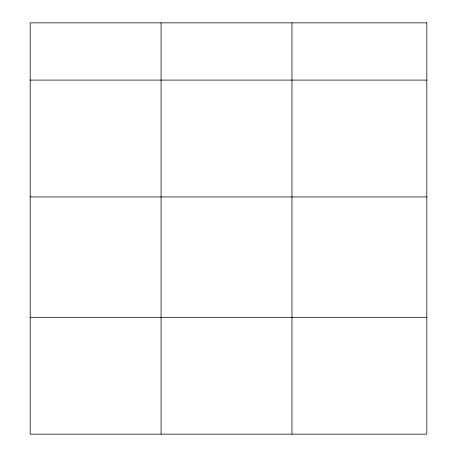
<?xml version="1.0" encoding="UTF-8"?>
<svg xmlns="http://www.w3.org/2000/svg" width="457" height="457" viewBox="0 0 457 457"><rect width="100%" height="100%" fill="white"/><g stroke="black" fill="none" stroke-linecap="round" stroke-linejoin="round"><path stroke-width="0.69" d="M30.179 80.095L426.821 80.095M30.179 196.933L426.821 196.933M30.179 317.312L426.821 317.312M291.96 22.85L291.96 434.15M161.07 22.85L161.07 434.15M426.821 22.85L30.179 22.85L30.179 434.15L426.821 434.15L426.821 22.85"/></g></svg>
